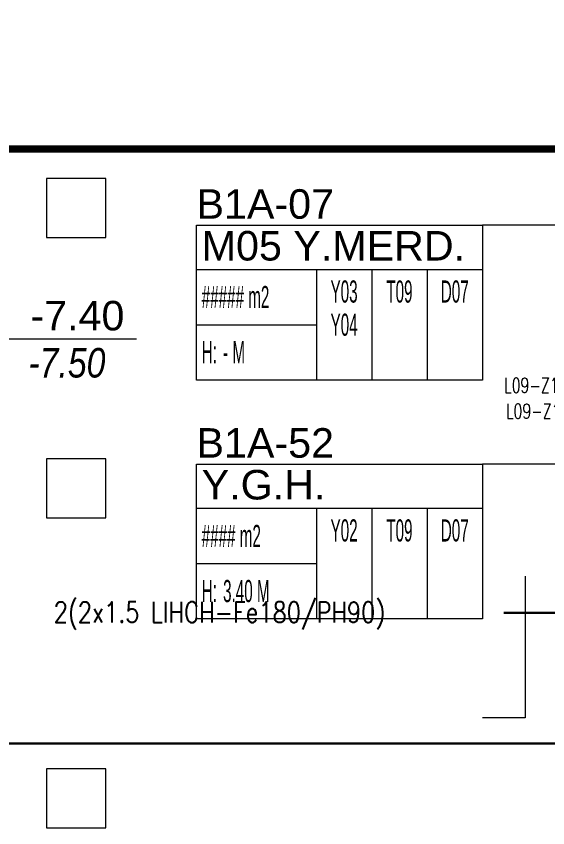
# Model space of a CAD drawing. Header units: metres. Extents: x -19121 to 152404, y -12107 to 46241.
# Drawn here: x 94499 to 95219, y 1600 to 2700 of the extents above; entities that cross this region are included whole.
import ezdxf
from ezdxf.enums import TextEntityAlignment as Align

# ---------------------------------------------------------------- set-up
doc = ezdxf.new("R2010")
doc.units = ezdxf.units.M
doc.header["$LTSCALE"] = 50
doc.header["$MEASUREMENT"] = 0
doc.linetypes.add('DOT2', pattern=[0.125, 0, -0.125])
doc.layers.get('0').update_dxf_attribs({"color": 9, "lineweight": 9})
for name, color, linetype, lineweight in [('01', 9, 'Continuous', 9), ('20', 9, 'DOT2', 9), ('21', 9, 'Continuous', 9), ('21_mahal200', 9, 'Continuous', 9), ('E-DEDEKTÖR NUMARALARI', 20, 'Continuous', 30), ('E-MODÜL HATTI', 6, 'Continuous', 30), ('E-YAZI', 7, 'Continuous', 30)]:
    doc.layers.add(name, color=color, linetype=linetype, lineweight=lineweight)
doc.styles.add('Arial', font='arial.ttf', dxfattribs={"height": 2.5})
doc.styles.add('E-YAZI', font='txttw.shx', dxfattribs={"height": 200})
doc.styles.add('MuuM_TEXT-ITALIC', font='ARIALNI.TTF')
doc.styles.add('MuuM_TEXT-STANDART', font='ARIALN.TTF')
doc.dimstyles.new('MuuM_DIM200', dxfattribs={"dimscale": 20, "dimtxt": 2, "dimasz": 1, "dimexe": 1, "dimexo": 1, "dimgap": 1, "dimtad": 1, "dimdec": 1, "dimrnd": 0.5, "dimdsep": 46, "dimtxsty": 'MuuM_TEXT-STANDART', "dimblk": 'ARCHTICK', "dimcen": 0, "dimdle": 0.15, "dimclrd": 256, "dimclre": 256, "dimclrt": 256, "dimadec": 0, "dimazin": 0, "dimtfac": 5, "dimtdec": 1, "dimtix": 1, "dimtmove": 2, "dimatfit": 3, "dimldrblk": 'DOT', "dimfxl": 3, "dimfxlon": 1, "dimtolj": 1, "dimlwd": -1, "dimlwe": -1, "dimarcsym": 0})

# ---------------------------------------------------------------- blocks, each defined once
blk = doc.blocks.new('p-kolon_80x80')
blk.add_lwpolyline([(-40, -40), (40, -40), (40, 40), (-40, 40)], close=True)
blk = doc.blocks.new('1.Bod.Ara.Sitatik Elk')
at = {"layer": '01'}
for p in [(10580, -6190), (10580, -6570), (10580, -6990)]:
    blk.add_blockref('p-kolon_80x80', p, dxfattribs=at)
blk = doc.blocks.new('_ArchTick')
at = {"color": 0, "linetype": 'ByBlock', "const_width": 0.15}
blk.add_lwpolyline([(-0.5, -0.5), (0.5, 0.5)], dxfattribs=at)
blk = doc.blocks.new('_Dot')
at = {"color": 0, "linetype": 'ByBlock', "lineweight": -2}
blk.add_line((-0.5, 0), (-1, 0), dxfattribs=at)
at = {"color": 0, "linetype": 'ByBlock', "const_width": 0.5}
blk.add_lwpolyline([(-0.25, 0, 1), (0.25, 0, 1)], format="xyb", close=True, dxfattribs=at)
blk = doc.blocks.new('0_roomno2')
blk.add_lwpolyline([(19.375, -10.5), (0, -10.5), (0, 0), (19.375, 0)], close=True)
for points in [[(0, -3), (19.375, -3)], [(8.125, -3), (8.125, -10.5)], [(11.875, -3), (11.875, -10.5)], [(15.625, -3), (15.625, -10.5)], [(0, -6.75), (8.125, -6.75)]]:
    blk.add_lwpolyline(points)
at = {"style": 'MuuM_TEXT-STANDART', "width": 0.6}
blk.add_text('H:', height=1.5, dxfattribs=at).set_placement((0.35, -8.608), align=Align.MIDDLE_LEFT)
at = {"style": 'Arial'}
blk.add_attdef('ODANO', (0, 1.17), '', height=2, dxfattribs=at)
blk.add_attdef('MEKANADI', text='', height=2, dxfattribs=at).set_placement((0.35, -3), align=Align.BOTTOM_LEFT)
at = {"style": 'MuuM_TEXT-STANDART', "width": 0.6}
for tag, p in [('YER01', (10, -4.5)), ('TAVAN01', (13.75, -4.5)), ('DUVAR01', (17.5, -4.5)), ('YER02', (10, -6.75)), ('TAVAN02', (13.75, -6.75)), ('DUVAR02', (17.5, -6.75)), ('YER03', (10, -9)), ('TAVAN03', (13.75, -9)), ('DUVAR03', (17.5, -9))]:
    blk.add_attdef(tag, text='', height=1.5, dxfattribs=at).set_placement(p, align=Align.MIDDLE_CENTER)
for tag, p in [('M2', (0.35, -4.875)), ('TEMIZTAVANYUKSEKLIGI', (1.8, -8.608))]:
    blk.add_attdef(tag, text='', height=1.5, dxfattribs=at).set_placement(p, align=Align.MIDDLE_LEFT)
blk = doc.blocks.new('0_elevationtarget-p-bk')
h = blk.add_hatch(color=250)
h.paths.add_polyline_path([(1.875, 0, 0.414214), (0, 1.875), (0, 0)])
h.paths.add_polyline_path([(0, 0), (-1.875, 0, 0.414214), (0, -1.875)])
blk.add_line((0, -2.625), (0, 2.625))
blk.add_lwpolyline([(12.453, 0), (-3, 0)])
blk.add_circle((0, 0), 1.875)
at = {"style": 'Arial'}
blk.add_attdef('BITMISKOT', text='', height=2, dxfattribs=at).set_placement((4.5, 0), align=Align.BOTTOM_LEFT)
at = {"style": 'MuuM_TEXT-ITALIC'}
blk.add_attdef('FINISHINGFLOORLEVEL', text='', height=2, dxfattribs=at).set_placement((4.5, -0.592), align=Align.TOP_LEFT)
blk = doc.blocks.new('1.Bod.Ara.Mimari Elk')
at = {"layer": '20', "ltscale": 2, "const_width": 10}
blk.add_lwpolyline([(8380, -5050), (8380, -8690), (12080, -8690), (12080, -6110), (9520, -6110), (9520, -5050)], close=True, dxfattribs=at)
at = {"layer": '21_mahal200'}
blk.add_lwpolyline([(11188.49, -6689.12), (11188.49, -6880.8), (11130.62, -6880.8)], dxfattribs=at)
at = {"layer": '01'}
blk.add_blockref('p-kolon_80x80', (10580, -6190), dxfattribs=at)
at = {"layer": '21', "xscale": 20, "yscale": 20, "zscale": 20}
blk.add_blockref('0_elevationtarget-p-bk', (10412.5, -6367.85), dxfattribs=at).add_auto_attribs({'BITMISKOT': ' -7.40', 'FINISHINGFLOORLEVEL': ' -7.50'})
at = {"layer": '21_mahal200'}
ref = blk.add_blockref('0_roomno2', (10743.12, -6213.13), dxfattribs=dict(at, xscale=20, yscale=20, zscale=20))
ref.add_attrib('ODANO', 'B1A-07', (10743.12, -6204.49), dxfattribs={"layer": '0', "height": 40, "style": 'Arial'})
ref.add_attrib('MEKANADI', 'M05 Y.MERD.', dxfattribs={"layer": '0', "height": 40, "style": 'Arial'}).set_placement((10750.12, -6273.13), align=Align.BOTTOM_LEFT)
ref.add_attrib('M2', '##### m2', dxfattribs={"layer": '0', "height": 30, "style": 'MuuM_TEXT-STANDART', "width": 0.6}).set_placement((10750.12, -6310.63), align=Align.MIDDLE_LEFT)
ref.add_attrib('TEMIZTAVANYUKSEKLIGI', '- M', dxfattribs={"layer": '0', "height": 30, "style": 'MuuM_TEXT-STANDART', "width": 0.6}).set_placement((10779.12, -6385.29), align=Align.MIDDLE_LEFT)
ref.add_attrib('YER01', 'Y03', dxfattribs={"layer": '0', "height": 30, "style": 'MuuM_TEXT-STANDART', "width": 0.6}).set_placement((10943.12, -6303.13), align=Align.MIDDLE_CENTER)
ref.add_attrib('TAVAN01', 'T09', dxfattribs={"layer": '0', "height": 30, "style": 'MuuM_TEXT-STANDART', "width": 0.6}).set_placement((11018.12, -6303.13), align=Align.MIDDLE_CENTER)
ref.add_attrib('DUVAR01', 'D07', dxfattribs={"layer": '0', "height": 30, "style": 'MuuM_TEXT-STANDART', "width": 0.6}).set_placement((11093.12, -6303.13), align=Align.MIDDLE_CENTER)
ref.add_attrib('YER02', 'Y04', dxfattribs={"layer": '0', "height": 30, "style": 'MuuM_TEXT-STANDART', "width": 0.6}).set_placement((10943.12, -6348.13), align=Align.MIDDLE_CENTER)
ref = blk.add_blockref('0_roomno2', (10743.12, -6536.99), dxfattribs=dict(at, xscale=20, yscale=20, zscale=20))
ref.add_attrib('ODANO', 'B1A-52', (10743.12, -6528.35), dxfattribs={"layer": '0', "height": 40, "style": 'Arial'})
ref.add_attrib('MEKANADI', 'Y.G.H.', dxfattribs={"layer": '0', "height": 40, "style": 'Arial'}).set_placement((10750.12, -6596.99), align=Align.BOTTOM_LEFT)
ref.add_attrib('M2', '#### m2', dxfattribs={"layer": '0', "height": 30, "style": 'MuuM_TEXT-STANDART', "width": 0.6}).set_placement((10750.12, -6634.49), align=Align.MIDDLE_LEFT)
ref.add_attrib('TEMIZTAVANYUKSEKLIGI', '3.40 M', dxfattribs={"layer": '0', "height": 30, "style": 'MuuM_TEXT-STANDART', "width": 0.6}).set_placement((10779.12, -6709.15), align=Align.MIDDLE_LEFT)
ref.add_attrib('YER01', 'Y02', dxfattribs={"layer": '0', "height": 30, "style": 'MuuM_TEXT-STANDART', "width": 0.6}).set_placement((10943.12, -6626.99), align=Align.MIDDLE_CENTER)
ref.add_attrib('TAVAN01', 'T09', dxfattribs={"layer": '0', "height": 30, "style": 'MuuM_TEXT-STANDART', "width": 0.6}).set_placement((11018.12, -6626.99), align=Align.MIDDLE_CENTER)
ref.add_attrib('DUVAR01', 'D07', dxfattribs={"layer": '0', "height": 30, "style": 'MuuM_TEXT-STANDART', "width": 0.6}).set_placement((11093.12, -6626.99), align=Align.MIDDLE_CENTER)
for points in [[(11516.04, -6213.13), (11130.62, -6213.13)], [(11380, -6536.99), (11130.62, -6536.99)]]:
    blk.add_leader(points, dimstyle='MuuM_DIM200', override={"dimasz": 1, "dimfxl": 10}, dxfattribs=at)

msp = doc.modelspace()

# ---------------------------------------------------------------- linework, layer by layer
at = {"layer": 'E-MODÜL HATTI', "ltscale": 50}
msp.add_line((92729.4, 1714.4), (95939.4, 1714.4), dxfattribs=at)
at = {"layer": 'E-YAZI', "color": 3}
msp.add_line((95159.6, 1891.2), (95358.6, 1891.2), dxfattribs=at)

# ---------------------------------------------------------------- block references
for name in ['1.Bod.Ara.Mimari Elk', '1.Bod.Ara.Sitatik Elk']:
    msp.add_blockref(name, (84000, 8630))

# ---------------------------------------------------------------- texts
at = {"layer": 'E-DEDEKTÖR NUMARALARI', "style": 'E-YAZI', "width": 0.7}
for s, p in [('L09-Z14-83', (95160.1, 2189.7)), ('L09-Z14-84', (95162.6, 2154.7))]:
    msp.add_text(s, height=20, dxfattribs=at).set_placement(p)
at = {"layer": 'E-YAZI', "color": 3, "style": 'E-YAZI', "width": 0.8}
msp.add_text('2(2x1.5 LIHCH-Fe180/PH90)', height=28, dxfattribs=at).set_placement((94549.6, 1878.2))

doc.saveas('drawing.dxf')
